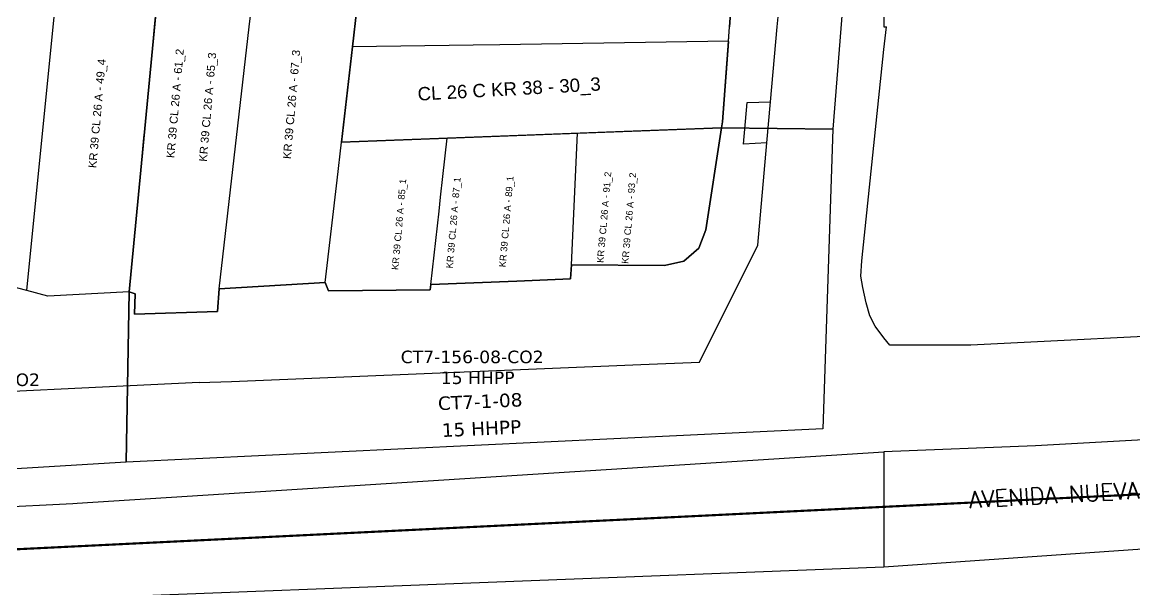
# Model space of a CAD drawing. Header units: millimetres. Extents: x -76.52126 to -76.51707, y 3.41842 to 3.42185.
# Drawn here: x -76.519168 to -76.518501, y 3.419379 to 3.419719 of the extents above; entities that cross this region are included whole.
import ezdxf

# ---------------------------------------------------------------- set-up
doc = ezdxf.new("R2010")
doc.units = ezdxf.units.MM
for name, color, linetype in [('CARTOGRAFIA', 252, 'Continuous'), ('COBERTURA CTO', 30, 'Continuous'), ('COBERTURA CTO - COUBICADO', 30, 'Continuous'), ('COBERTURA EMPALME', 2, 'Continuous'), ('PLACAS ZONA ABIERTA', 8, 'Continuous'), ('TEXCALLES', 7, 'Continuous')]:
    doc.layers.add(name, color=color, linetype=linetype)
doc.styles.add('ROMANS', font='romans.shx', dxfattribs={"height": 1.6})
doc.styles.get("Standard").update_dxf_attribs({"font": 'arial.ttf'})
doc.styles.add('style2', font='verdana.ttf', dxfattribs={"height": 0.1})

msp = doc.modelspace()

# ---------------------------------------------------------------- linework, layer by layer
at = {"layer": 'CARTOGRAFIA'}
for points in [[(-76.51872563, 3.41981646), (-76.51873108, 3.41976187), (-76.51873355, 3.41976262), (-76.51874064, 3.41976478), (-76.51874082, 3.41976238), (-76.51874431, 3.41971586)], [(-76.51908909, 3.41971586), (-76.51908225, 3.41978633)], [(-76.51914989, 3.41971586), (-76.51914495, 3.41976541)], [(-76.51874431, 3.41971586), (-76.51874082, 3.41976238)], [(-76.51865166, 3.41974464), (-76.51865166, 3.41971584)], [(-76.5190323, 3.41971586), (-76.5190298, 3.4197375)], [(-76.518969, 3.41971586), (-76.51896727, 3.41973088)], [(-76.51871565, 3.41971584), (-76.51871421, 3.41972988)], [(-76.51916565, 3.41955784), (-76.51914989, 3.41971586)], [(-76.51909057, 3.41970046), (-76.51908909, 3.41971586)], [(-76.51905037, 3.41955888), (-76.5190323, 3.41971586)], [(-76.5189704, 3.41970379), (-76.518969, 3.41971586)], [(-76.51874497, 3.41970709), (-76.51874431, 3.41971586)], [(-76.51874496, 3.41970722), (-76.51874431, 3.41971586)], [(-76.5187197, 3.41967084), (-76.51871565, 3.41971584)], [(-76.51865166, 3.41970234), (-76.51865022, 3.41971584)], [(-76.51865166, 3.41971584), (-76.51865022, 3.41971584)], [(-76.51874497, 3.41970709), (-76.51874858, 3.419659), (-76.51874913, 3.41965537), (-76.51875844, 3.41959423), (-76.51876266, 3.41958316), (-76.51877164, 3.41957543), (-76.5187832, 3.4195729), (-76.51883912, 3.41957319), (-76.51883973, 3.4195648), (-76.51887182, 3.41956354), (-76.5189234, 3.41956153), (-76.51892376, 3.4195583), (-76.51898482, 3.4195577), (-76.51898673, 3.41956268), (-76.51905037, 3.41955888), (-76.5190513, 3.41954528), (-76.51910106, 3.41954377), (-76.51910063, 3.41955589), (-76.51910428, 3.41955711), (-76.51915309, 3.41955445), (-76.51916565, 3.41955784), (-76.51917104, 3.4195593)], [(-76.51889798, 3.41970485), (-76.5189704, 3.41970379)], [(-76.51888203, 3.41970509), (-76.51889798, 3.41970485)], [(-76.51874496, 3.41970722), (-76.51888203, 3.41970509)], [(-76.51874913, 3.41965537), (-76.51874858, 3.419659), (-76.51874496, 3.41970722)], [(-76.51909496, 3.41965445), (-76.51909057, 3.41970046)], [(-76.51897625, 3.41965323), (-76.5189704, 3.41970379)], [(-76.51866426, 3.41955969), (-76.51866561, 3.41956653), (-76.51866489, 3.41957562), (-76.51865166, 3.41970234)], [(-76.51872186, 3.41964636), (-76.5187359, 3.41964564), (-76.51873365, 3.41967057), (-76.5187197, 3.41967084)], [(-76.51872186, 3.41964636), (-76.5187197, 3.41967084)], [(-76.51909545, 3.41964942), (-76.51909496, 3.41965445)], [(-76.518977, 3.41964672), (-76.51897625, 3.41965323)], [(-76.51891352, 3.41964914), (-76.51885715, 3.41965127)], [(-76.51885715, 3.41965127), (-76.5188355, 3.4196521)], [(-76.51883912, 3.41957319), (-76.5187832, 3.4195729), (-76.51877164, 3.41957543), (-76.51876266, 3.41958316), (-76.51875844, 3.41959423), (-76.51874913, 3.41965537)], [(-76.51883912, 3.41957319), (-76.5188355, 3.4196521)], [(-76.5188355, 3.4196521), (-76.51874913, 3.41965537)], [(-76.51909693, 3.41963398), (-76.51909545, 3.41964942)], [(-76.51897963, 3.41962405), (-76.518977, 3.41964672)], [(-76.518977, 3.41964672), (-76.51891352, 3.41964914)], [(-76.51891611, 3.41962615), (-76.51891352, 3.41964914)], [(-76.51879737, 3.41951352), (-76.51876227, 3.41951496), (-76.51872735, 3.41958498), (-76.51872186, 3.41964636)], [(-76.51909773, 3.41962561), (-76.51909693, 3.41963398)], [(-76.51910428, 3.41955711), (-76.51909773, 3.41962561)], [(-76.51891751, 3.41961375), (-76.51891611, 3.41962615)], [(-76.51898673, 3.41956268), (-76.51897963, 3.41962405)], [(-76.51891845, 3.41960542), (-76.51891751, 3.41961375)], [(-76.5189234, 3.41956153), (-76.51891845, 3.41960542)], [(-76.51887182, 3.41956354), (-76.51883973, 3.4195648), (-76.51883912, 3.41957319)], [(-76.51916565, 3.41955784), (-76.51917104, 3.4195593), (-76.51923017, 3.41956278)], [(-76.51910428, 3.41955711), (-76.51915309, 3.41955445), (-76.51916565, 3.41955784)], [(-76.51910428, 3.41955711), (-76.51910063, 3.41955589), (-76.51910106, 3.41954377), (-76.5190513, 3.41954528), (-76.51905037, 3.41955888)], [(-76.51905037, 3.41955888), (-76.51898673, 3.41956268)], [(-76.51898673, 3.41956268), (-76.51898482, 3.4195577), (-76.51892376, 3.4195583)], [(-76.51892376, 3.4195583), (-76.5189234, 3.41956153)], [(-76.5189234, 3.41956153), (-76.51887182, 3.41956354)], [(-76.51865166, 3.41952954), (-76.51865688, 3.41953656), (-76.51866021, 3.41954277), (-76.51866228, 3.41955051), (-76.51866426, 3.41955969)], [(-76.51829616, 3.41954034), (-76.51859946, 3.41952504), (-76.51864806, 3.41952504), (-76.51865166, 3.41952954)], [(-76.51904298, 3.41950344), (-76.51879737, 3.41951352)], [(-76.51865166, 3.41939229), (-76.51814046, 3.41942784), (-76.51811076, 3.41943054), (-76.51808106, 3.41943864), (-76.51803876, 3.41945034), (-76.51800276, 3.41945304), (-76.51797485, 3.41945574), (-76.51756715, 3.41947734), (-76.51756085, 3.41947824), (-76.51755095, 3.41948364), (-76.51754465, 3.41948904), (-76.51754375, 3.41949354), (-76.51754375, 3.41949804), (-76.51754645, 3.41950344), (-76.51754915, 3.41950704), (-76.51755275, 3.41950974), (-76.51755725, 3.41951154), (-76.51756355, 3.41951424), (-76.51757615, 3.41951604), (-76.51776245, 3.41950614), (-76.51810806, 3.41948994), (-76.51856076, 3.41946474), (-76.51865166, 3.41946114)], [(-76.51906233, 3.41950272), (-76.51924459, 3.4194939)], [(-76.51906233, 3.41950272), (-76.51904298, 3.41950344)], [(-76.5191355, 3.41943036), (-76.51865166, 3.41946114)], [(-76.51865166, 3.41946114), (-76.51865166, 3.41939229)], [(-76.52087657, 3.41928726), (-76.52089628, 3.41928996), (-76.52091437, 3.41929842), (-76.52092571, 3.41930787), (-76.52092868, 3.41931489), (-76.52092598, 3.41932209), (-76.52092436, 3.41932344), (-76.52090204, 3.41933604), (-76.52087738, 3.41934324), (-76.52087261, 3.41934396), (-76.51913802, 3.41943018), (-76.5191355, 3.41943036)], [(-76.51912632, 3.41937393), (-76.51865166, 3.41939229)]]:
    msp.add_lwpolyline(points, dxfattribs=at)
at = {"layer": 'COBERTURA CTO'}
for points in [[(-76.518977, 3.41964672), (-76.5189704, 3.41970379), (-76.5189619, 3.41977765), (-76.51895877, 3.41980492), (-76.51895318, 3.41985352), (-76.51894669, 3.41991005), (-76.51880872, 3.41991865), (-76.51880897, 3.42007189), (-76.51865991, 3.4200829), (-76.51865663, 3.41997638), (-76.51868226, 3.41965462), (-76.51874913, 3.41965537)], [(-76.5193224, 3.41975577), (-76.51926432, 3.41976012), (-76.51920832, 3.41976432), (-76.51920872, 3.41976057), (-76.51914495, 3.4197654), (-76.5191426, 3.41978871), (-76.51908226, 3.41978633), (-76.51910428, 3.41955711), (-76.51910618, 3.41945503), (-76.51933742, 3.41944112), (-76.51934232, 3.4194892), (-76.51934477, 3.41954031), (-76.51933678, 3.41961774)], [(-76.51908226, 3.41978633), (-76.51902367, 3.41978402), (-76.5189619, 3.41977765), (-76.5189645, 3.41975508), (-76.5189704, 3.41970379), (-76.518977, 3.41964672), (-76.51891352, 3.41964913), (-76.51882987, 3.41965231), (-76.51874913, 3.41965537), (-76.51868226, 3.41965462), (-76.51868822, 3.41947505), (-76.51910618, 3.41945503), (-76.51910428, 3.41955711)]]:
    msp.add_lwpolyline(points, close=True, dxfattribs=at)
at = {"layer": 'COBERTURA EMPALME', "const_width": 0.0000013}
msp.add_lwpolyline([(-76.5210162, 3.41931272), (-76.51743469, 3.41948772)], dxfattribs=at)

# ---------------------------------------------------------------- texts
at = {"layer": 'COBERTURA CTO', "insert": (-76.51893287, 3.41949359), "char_height": 0.0000080801, "attachment_point": 1, "rotation": 2.65453, "line_spacing_factor": 0.6, "style": 'style2'}
msp.add_mtext_dynamic_manual_height_columns('\\pxqc;CT7-1-08\\P\\P15 HHPP', width=0.0000778501, gutter_width=0.00067845, heights=[0.00005416], dxfattribs=at)
at = {"layer": 'COBERTURA CTO - COUBICADO', "char_height": 0.0000075, "width": 0.0000860698, "attachment_point": 1, "style": 'style2'}
for s, insert in [('\\pxqc;CT7-156-08-CO2\\P  15 HHPP', (-76.51894164, 3.41952185)), ('\\pxqc;CT6-156-08-CO2\\P  16 HHPP', (-76.51924372, 3.41950816))]:
    msp.add_mtext(s, dxfattribs=dict(at, insert=insert))
at = {"layer": 'PLACAS ZONA ABIERTA'}
for s, height, rotation, p in [('KR 39 CL 26 A - 61_2', 0.0000048, 85, (-76.51907723, 3.41963708)), ('KR 39 CL 26 A - 65_3', 0.0000048, 85, (-76.51905777, 3.41963491)), ('KR 39 CL 26 A - 67_3', 0.0000048, 85, (-76.5190074, 3.41963651)), ('KR 39 CL 26 A - 49_4', 0.0000048, 85, (-76.51912402, 3.41963108)), ('CL 26 C KR 38 - 30_3', 0.000008, 3.19521, (-76.5189311, 3.41967162)), ('KR 39 CL 26 A - 87_1', 0.0000040099, 85, (-76.51891027, 3.41957099)), ('KR 39 CL 26 A - 89_1', 0.0000040099, 85, (-76.51887854, 3.41957167)), ('KR 39 CL 26 A - 91_2', 0.0000040099, 85, (-76.5188199, 3.41957429)), ('KR 39 CL 26 A - 93_2', 0.0000040099, 85, (-76.51880501, 3.41957378)), ('KR 39 CL 26 A - 85_1', 0.0000040099, 85, (-76.51894288, 3.41957003))]:
    msp.add_text(s, height=height, rotation=rotation, dxfattribs=at).set_placement(p)
at = {"layer": 'TEXCALLES', "style": 'ROMANS'}
msp.add_text('AVENIDA NUEVA GRANADA (Carrera 39)', height=0.00001, rotation=3.1908, dxfattribs=at).set_placement((-76.51860043, 3.41942752))

doc.saveas('drawing.dxf')
